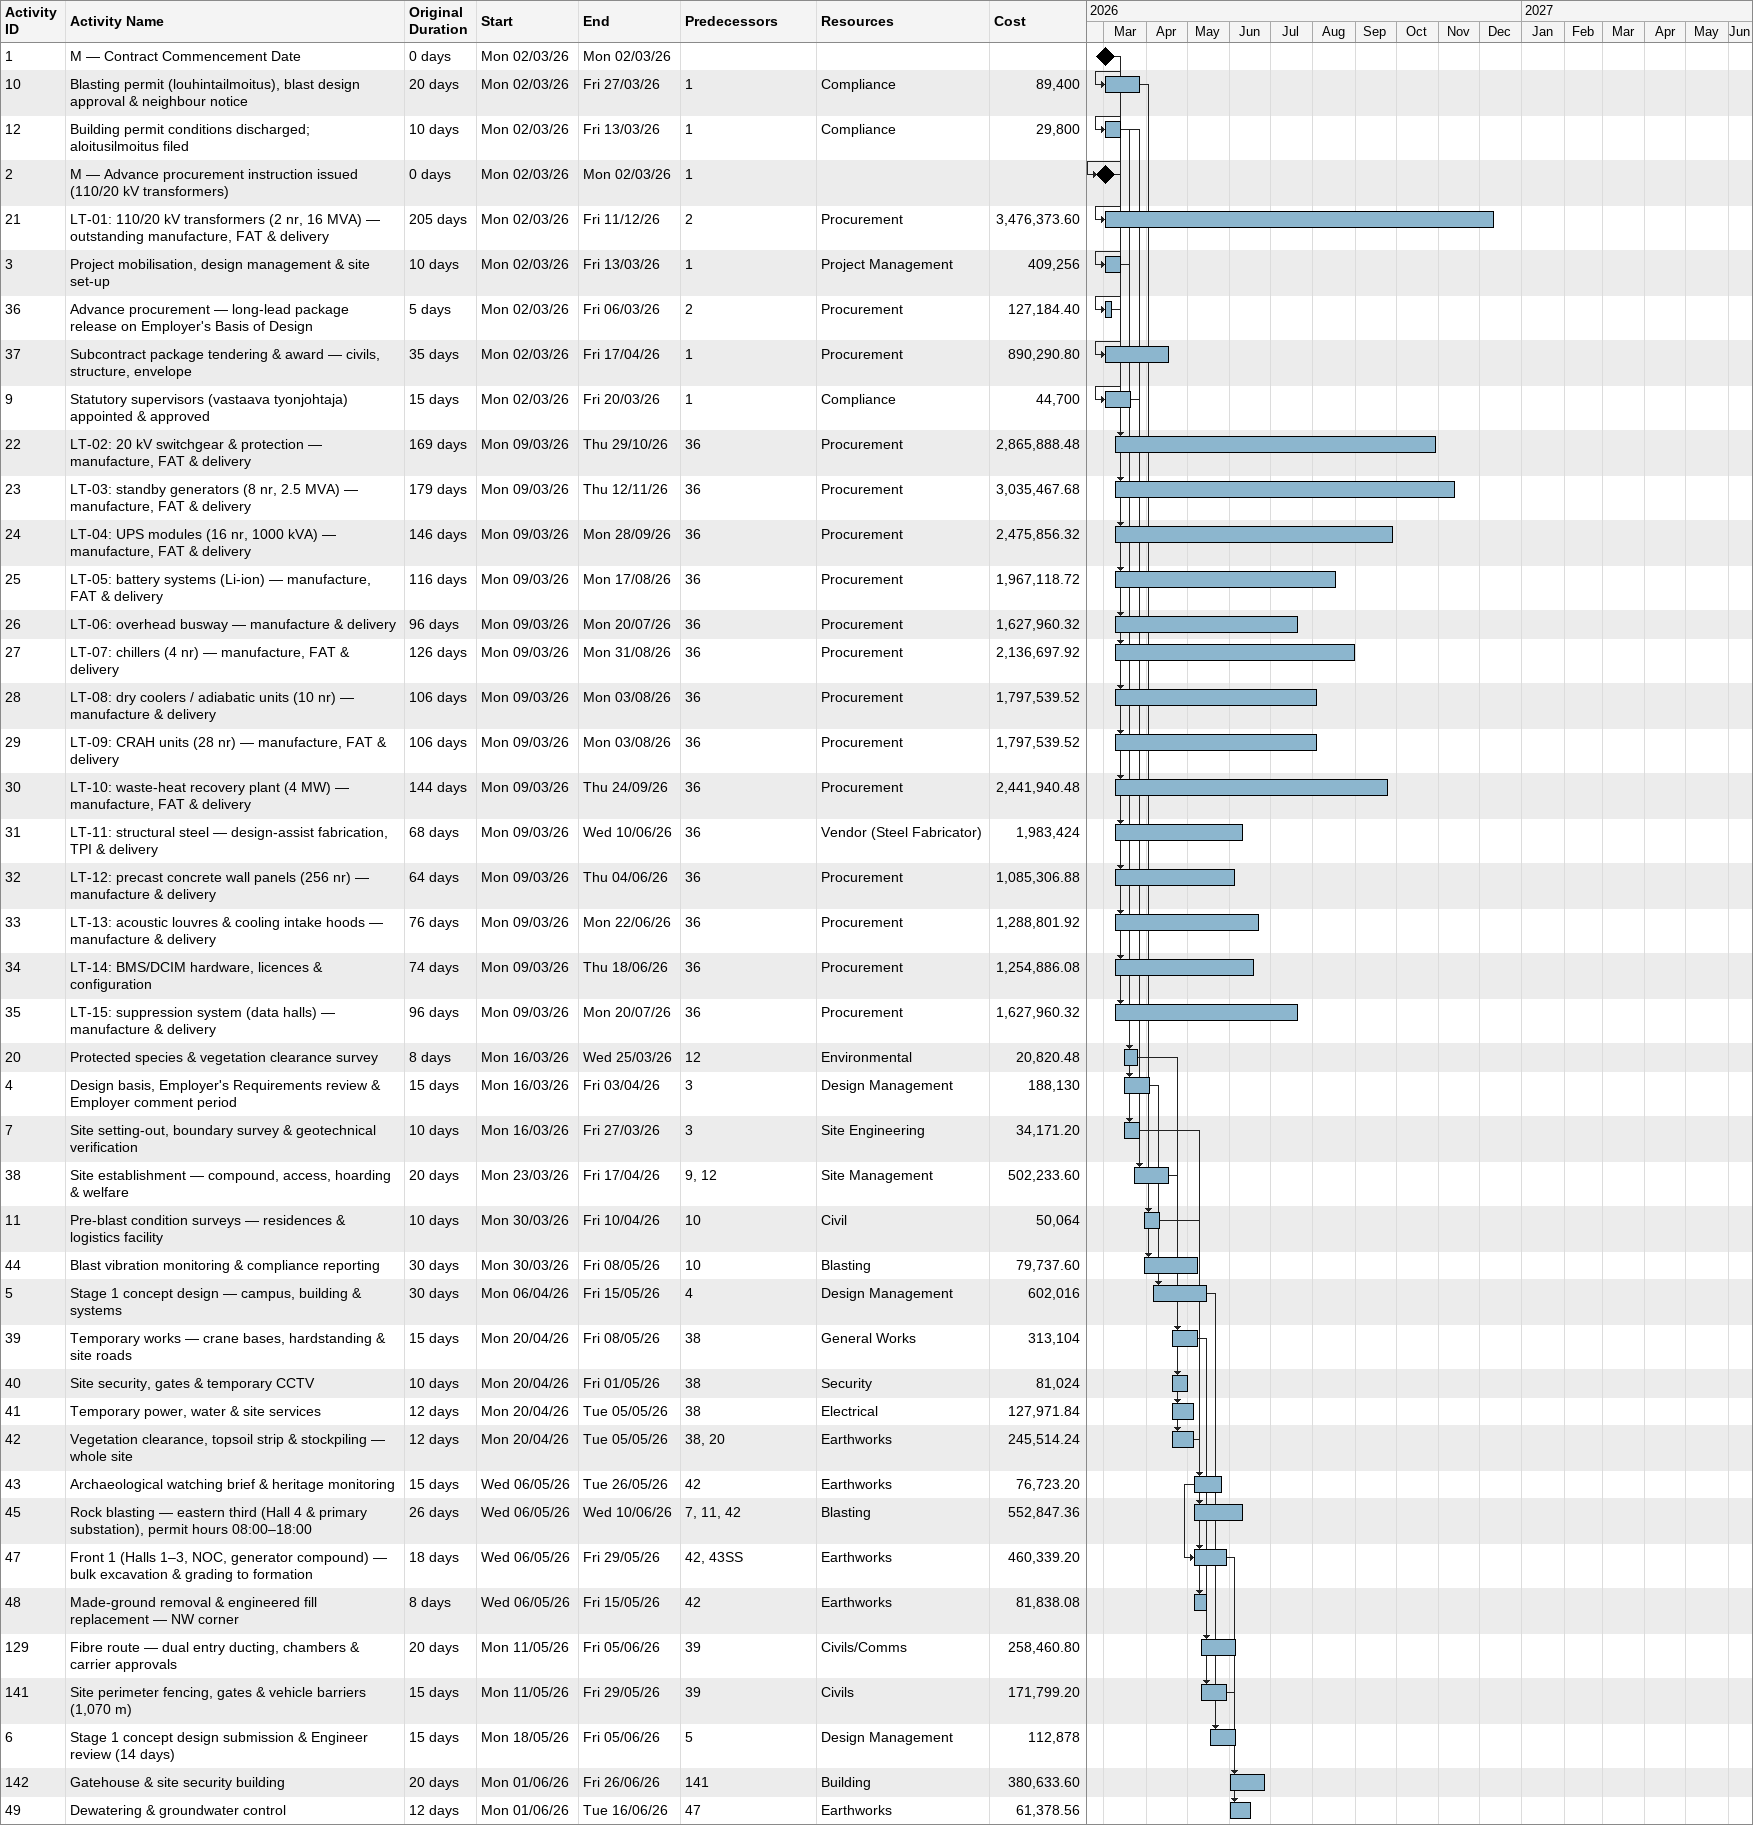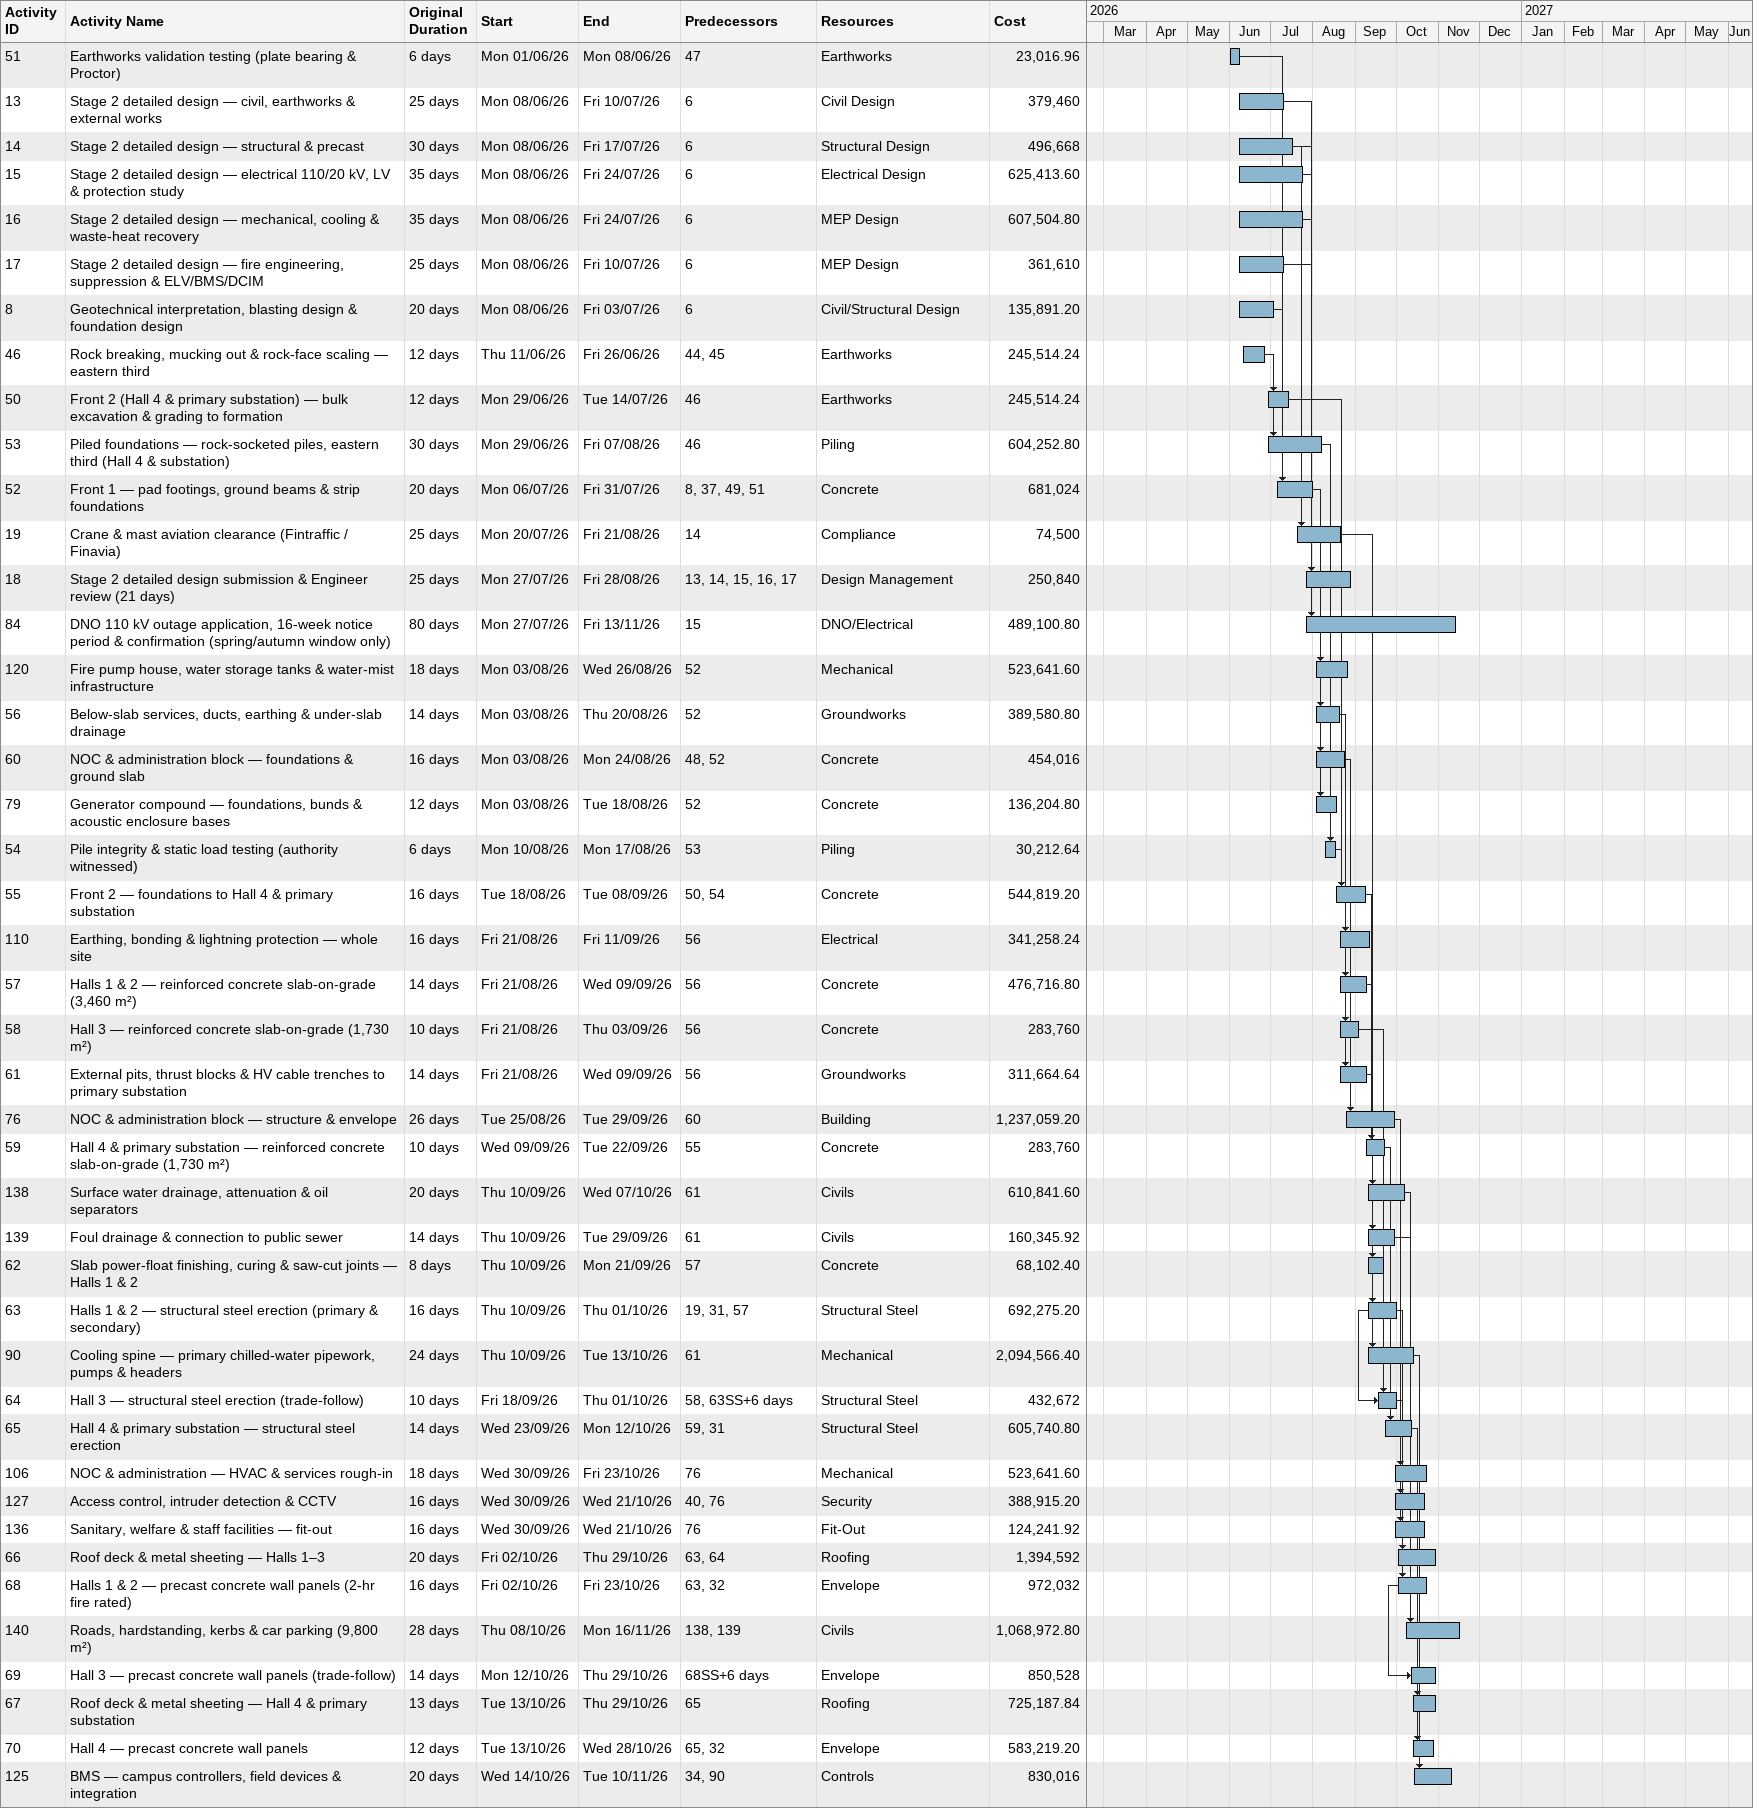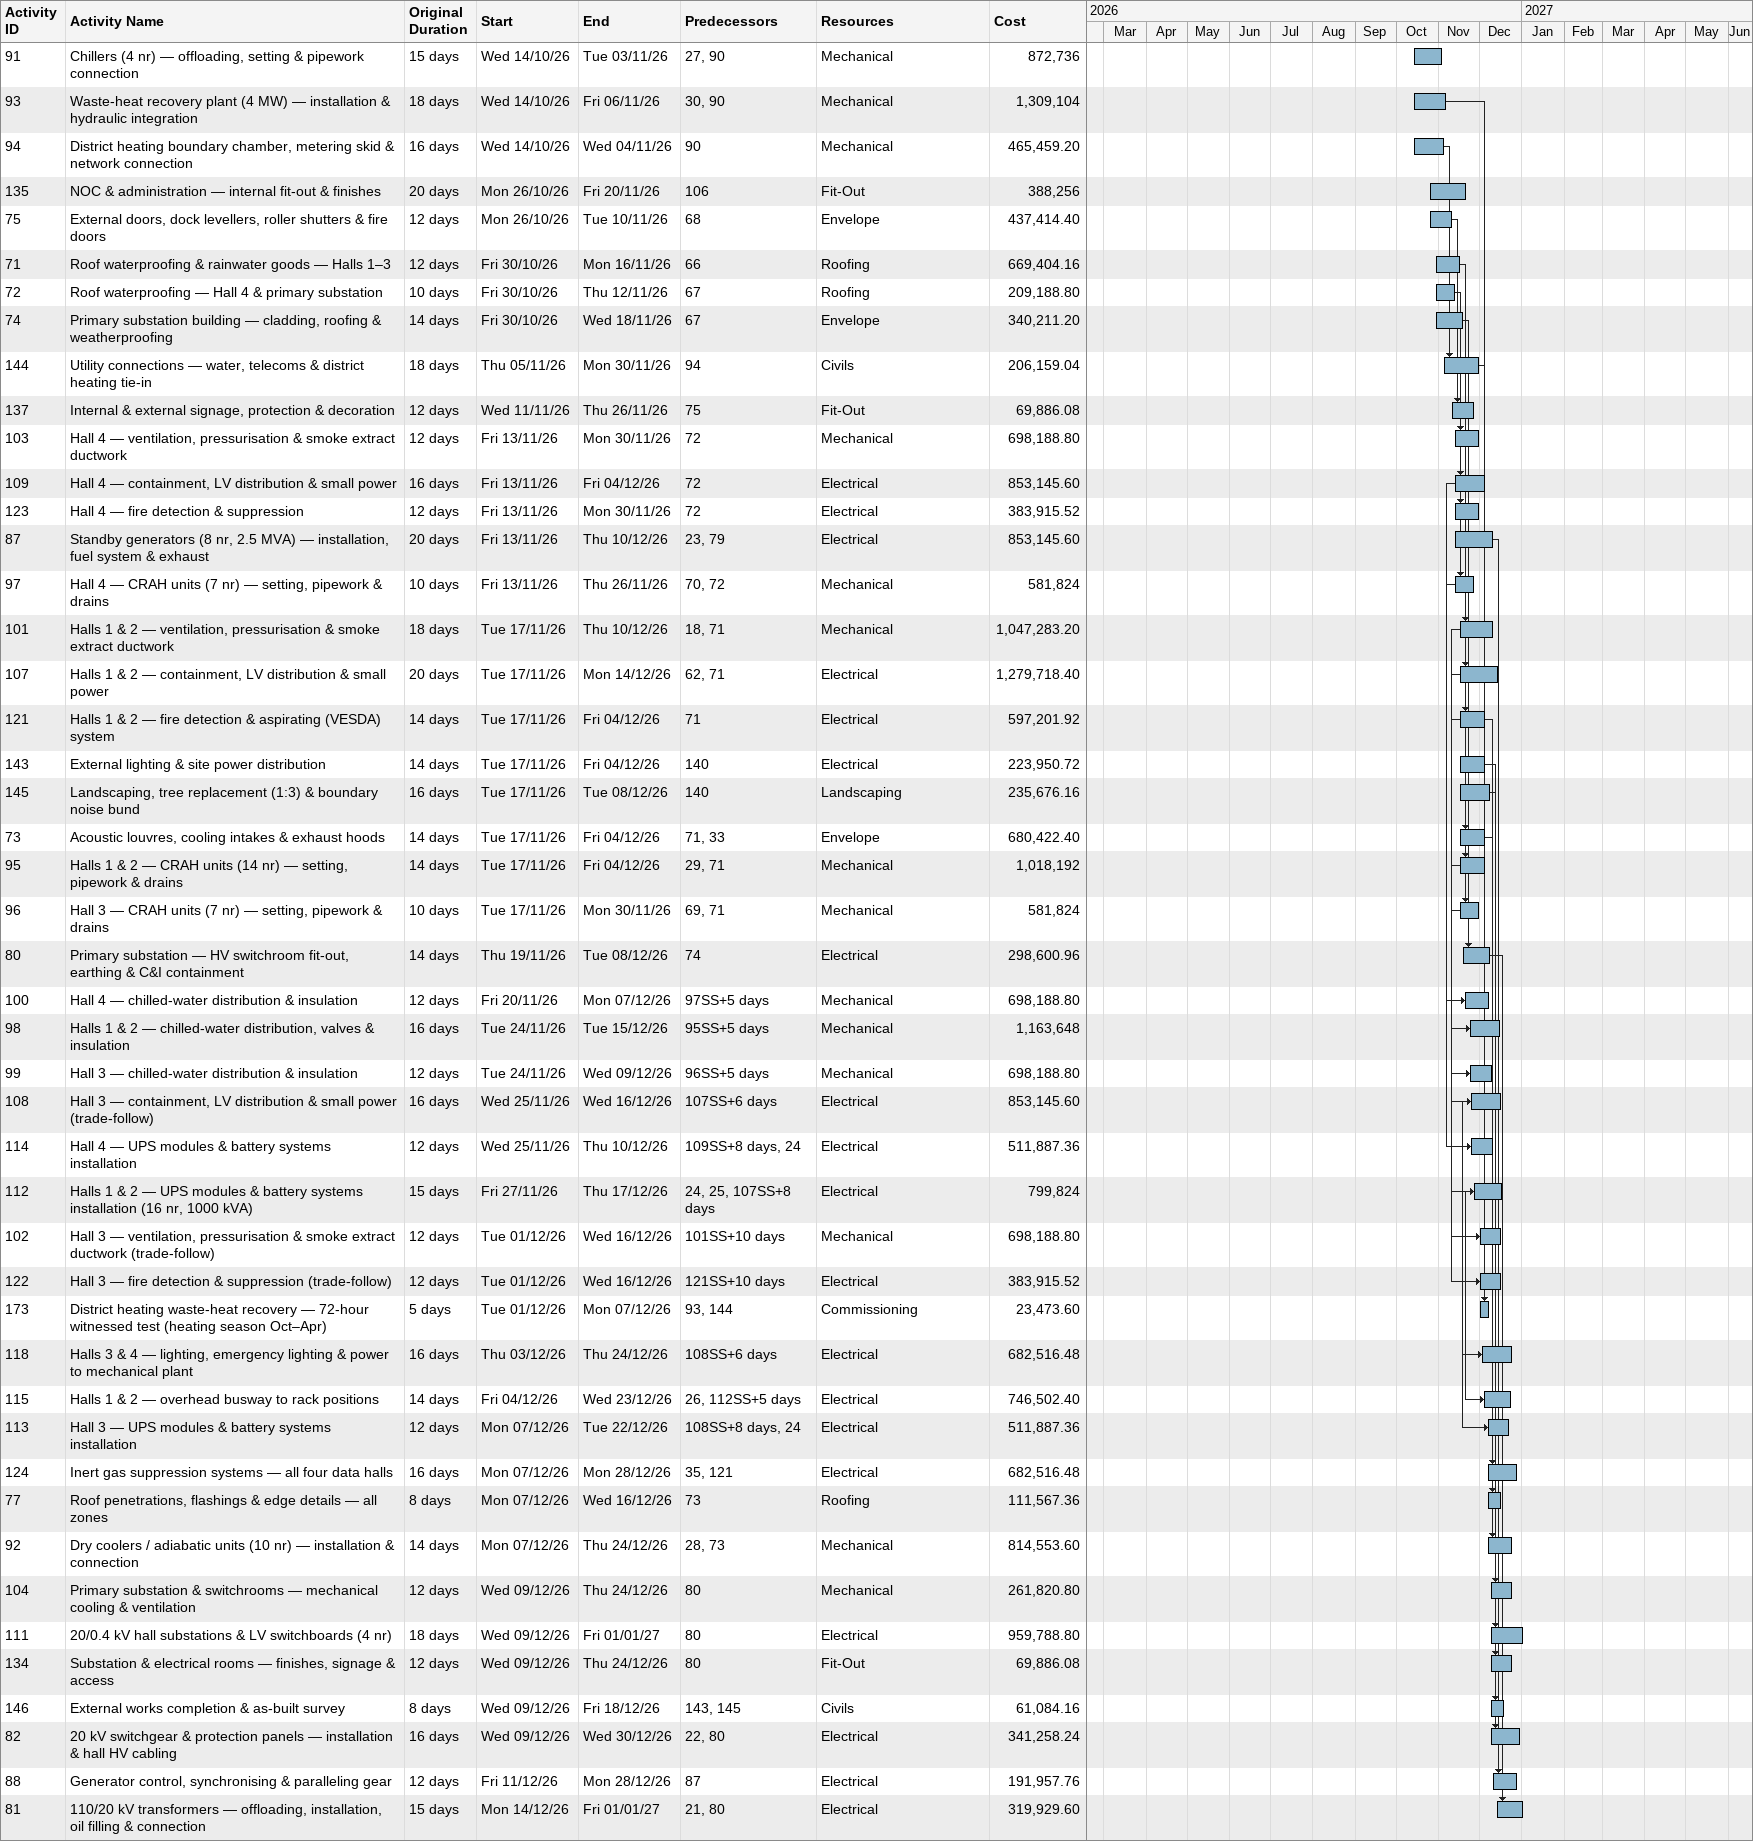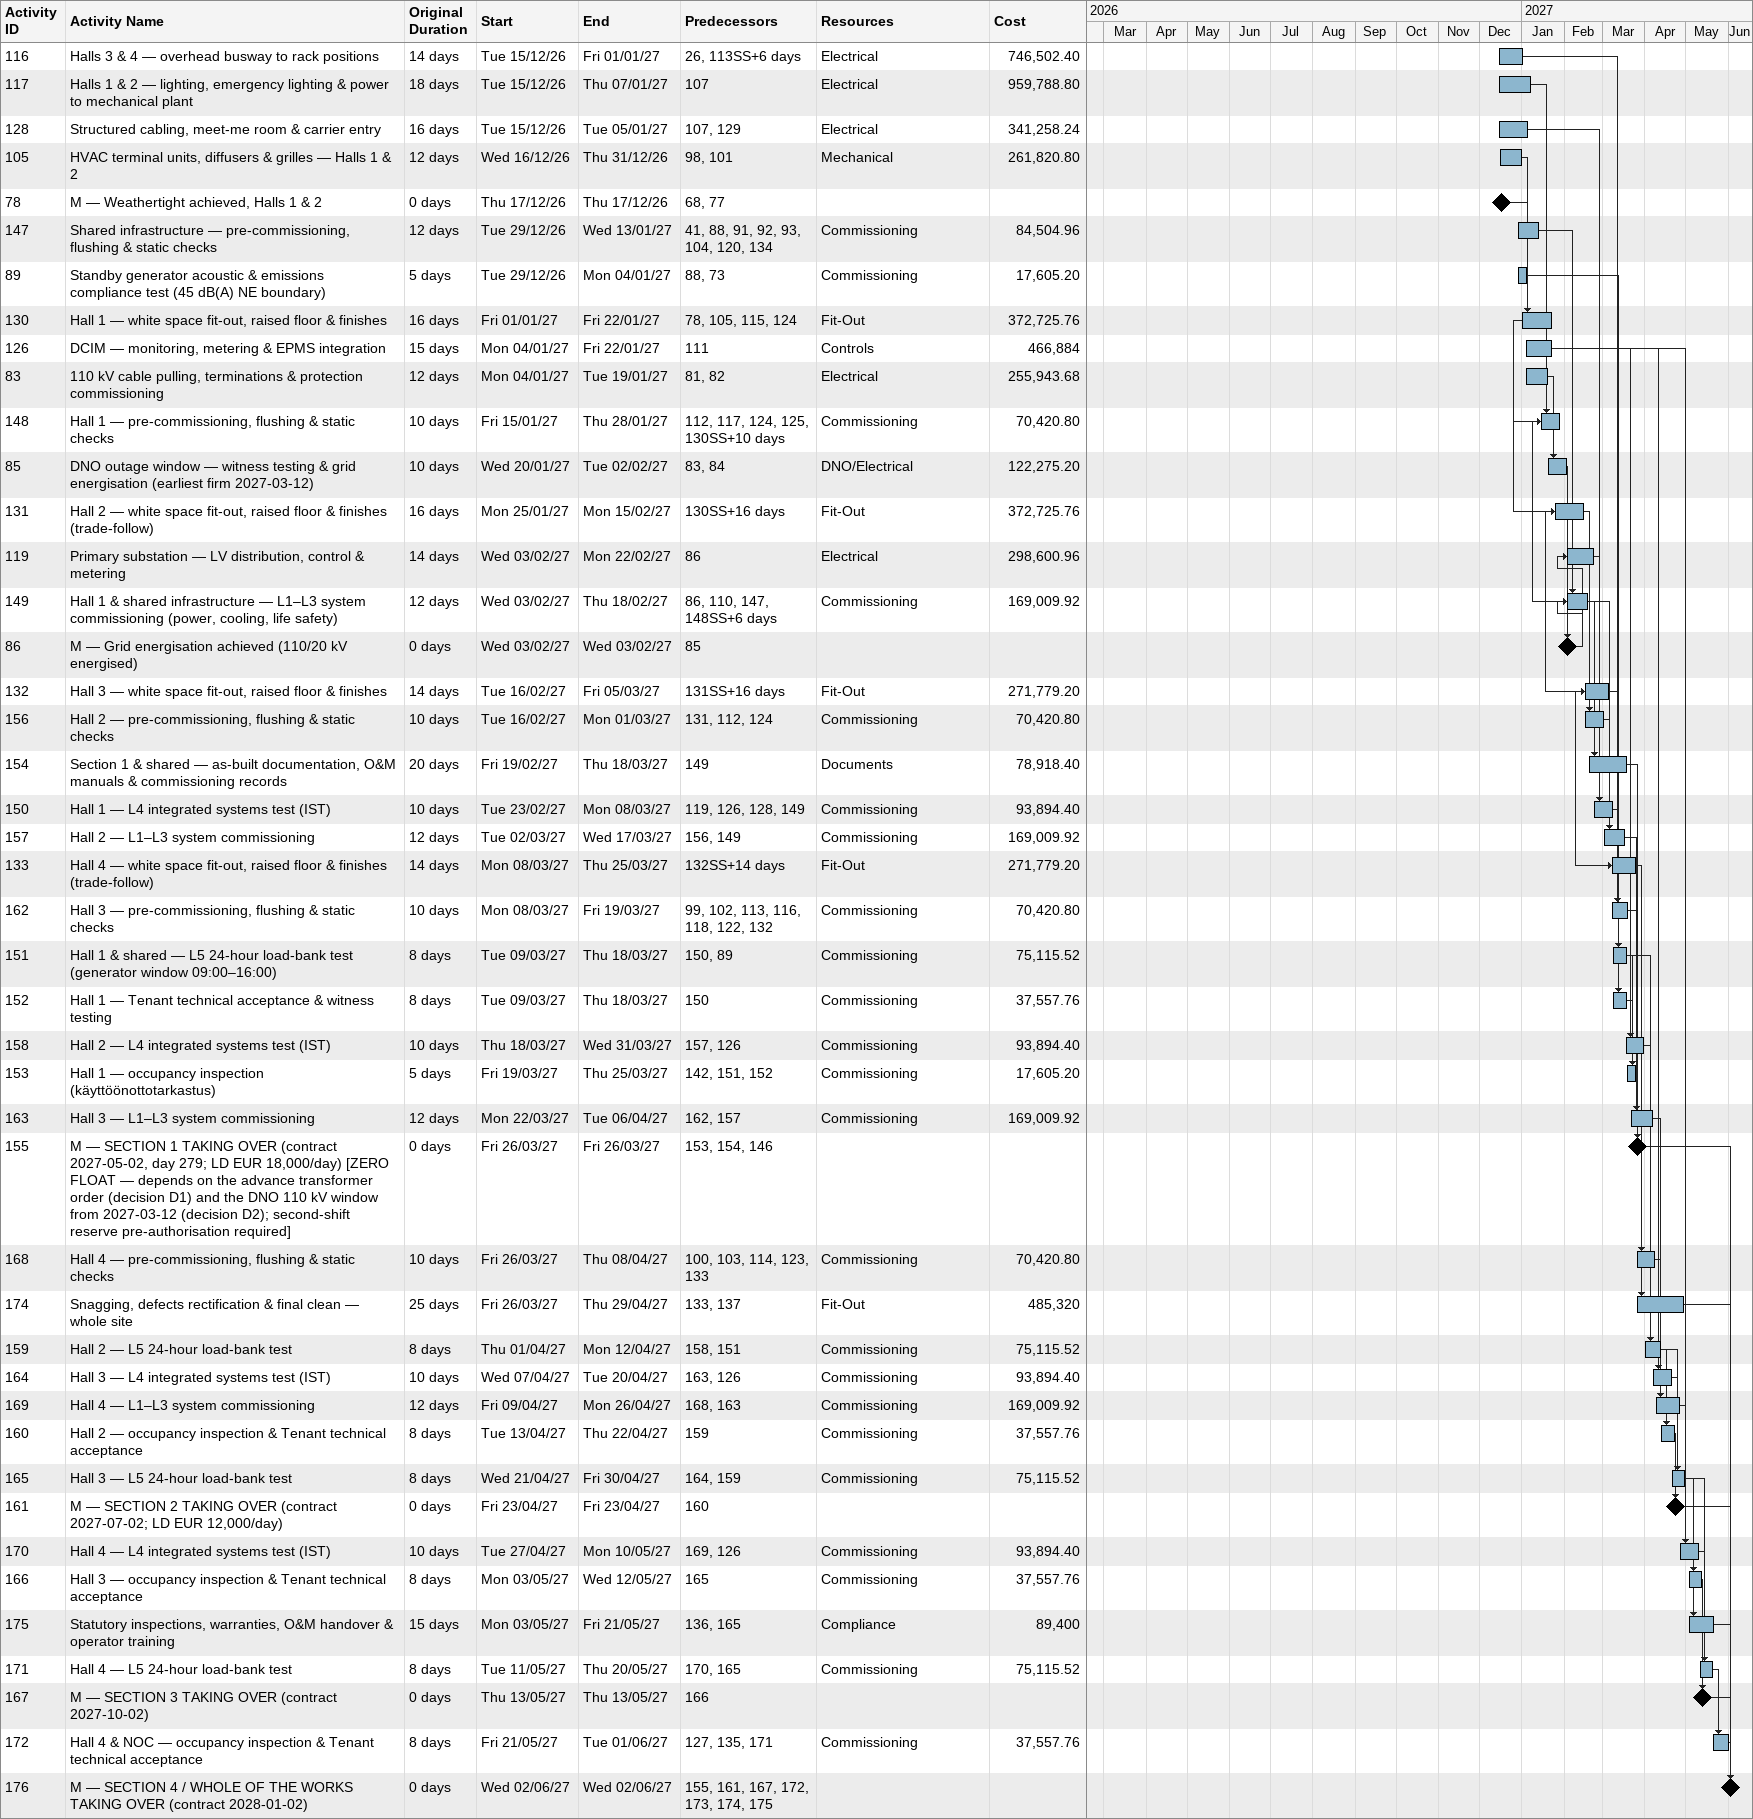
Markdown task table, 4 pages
| ID | Task | Original duration | Start | Finish | Predecessors | Resources | Cost |
|---|---|---|---|---|---|---|---|
| 1 | M — Contract Commencement Date | 0d | 2026-03-02 | 2026-03-02 |  |  |  |
| 10 | Blasting permit (louhintailmoitus), blast design approval & neighbour notice | 20d | 2026-03-02 | 2026-03-27 | 1 | Compliance | 89400 |
| 12 | Building permit conditions discharged; aloitusilmoitus filed | 10d | 2026-03-02 | 2026-03-13 | 1 | Compliance | 29800 |
| 2 | M — Advance procurement instruction issued (110/20 kV transformers) | 0d | 2026-03-02 | 2026-03-02 | 1 |  |  |
| 21 | LT-01: 110/20 kV transformers (2 nr, 16 MVA) — outstanding manufacture, FAT & delivery | 205d | 2026-03-02 | 2026-12-11 | 2 | Procurement | 3476373.60 |
| 3 | Project mobilisation, design management & site set-up | 10d | 2026-03-02 | 2026-03-13 | 1 | Project Management | 409256 |
| 36 | Advance procurement — long-lead package release on Employer's Basis of Design | 5d | 2026-03-02 | 2026-03-06 | 2 | Procurement | 127184.40 |
| 37 | Subcontract package tendering & award — civils, structure, envelope | 35d | 2026-03-02 | 2026-04-17 | 1 | Procurement | 890290.80 |
| 9 | Statutory supervisors (vastaava tyonjohtaja) appointed & approved | 15d | 2026-03-02 | 2026-03-20 | 1 | Compliance | 44700 |
| 22 | LT-02: 20 kV switchgear & protection — manufacture, FAT & delivery | 169d | 2026-03-09 | 2026-10-29 | 36 | Procurement | 2865888.48 |
| 23 | LT-03: standby generators (8 nr, 2.5 MVA) — manufacture, FAT & delivery | 179d | 2026-03-09 | 2026-11-12 | 36 | Procurement | 3035467.68 |
| 24 | LT-04: UPS modules (16 nr, 1000 kVA) — manufacture, FAT & delivery | 146d | 2026-03-09 | 2026-09-28 | 36 | Procurement | 2475856.32 |
| 25 | LT-05: battery systems (Li-ion) — manufacture, FAT & delivery | 116d | 2026-03-09 | 2026-08-17 | 36 | Procurement | 1967118.72 |
| 26 | LT-06: overhead busway — manufacture & delivery | 96d | 2026-03-09 | 2026-07-20 | 36 | Procurement | 1627960.32 |
| 27 | LT-07: chillers (4 nr) — manufacture, FAT & delivery | 126d | 2026-03-09 | 2026-08-31 | 36 | Procurement | 2136697.92 |
| 28 | LT-08: dry coolers / adiabatic units (10 nr) — manufacture & delivery | 106d | 2026-03-09 | 2026-08-03 | 36 | Procurement | 1797539.52 |
| 29 | LT-09: CRAH units (28 nr) — manufacture, FAT & delivery | 106d | 2026-03-09 | 2026-08-03 | 36 | Procurement | 1797539.52 |
| 30 | LT-10: waste-heat recovery plant (4 MW) — manufacture, FAT & delivery | 144d | 2026-03-09 | 2026-09-24 | 36 | Procurement | 2441940.48 |
| 31 | LT-11: structural steel — design-assist fabrication, TPI & delivery | 68d | 2026-03-09 | 2026-06-10 | 36 | Vendor (Steel Fabricator) | 1983424 |
| 32 | LT-12: precast concrete wall panels (256 nr) — manufacture & delivery | 64d | 2026-03-09 | 2026-06-04 | 36 | Procurement | 1085306.88 |
| 33 | LT-13: acoustic louvres & cooling intake hoods — manufacture & delivery | 76d | 2026-03-09 | 2026-06-22 | 36 | Procurement | 1288801.92 |
| 34 | LT-14: BMS/DCIM hardware, licences & configuration | 74d | 2026-03-09 | 2026-06-18 | 36 | Procurement | 1254886.08 |
| 35 | LT-15: suppression system (data halls) — manufacture & delivery | 96d | 2026-03-09 | 2026-07-20 | 36 | Procurement | 1627960.32 |
| 20 | Protected species & vegetation clearance survey | 8d | 2026-03-16 | 2026-03-25 | 12 | Environmental | 20820.48 |
| 4 | Design basis, Employer's Requirements review & Employer comment period | 15d | 2026-03-16 | 2026-04-03 | 3 | Design Management | 188130 |
| 7 | Site setting-out, boundary survey & geotechnical verification | 10d | 2026-03-16 | 2026-03-27 | 3 | Site Engineering | 34171.20 |
| 38 | Site establishment — compound, access, hoarding & welfare | 20d | 2026-03-23 | 2026-04-17 | 9, 12 | Site Management | 502233.60 |
| 11 | Pre-blast condition surveys — residences & logistics facility | 10d | 2026-03-30 | 2026-04-10 | 10 | Civil | 50064 |
| 44 | Blast vibration monitoring & compliance reporting | 30d | 2026-03-30 | 2026-05-08 | 10 | Blasting | 79737.60 |
| 5 | Stage 1 concept design — campus, building & systems | 30d | 2026-04-06 | 2026-05-15 | 4 | Design Management | 602016 |
| 39 | Temporary works — crane bases, hardstanding & site roads | 15d | 2026-04-20 | 2026-05-08 | 38 | General Works | 313104 |
| 40 | Site security, gates & temporary CCTV | 10d | 2026-04-20 | 2026-05-01 | 38 | Security | 81024 |
| 41 | Temporary power, water & site services | 12d | 2026-04-20 | 2026-05-05 | 38 | Electrical | 127971.84 |
| 42 | Vegetation clearance, topsoil strip & stockpiling — whole site | 12d | 2026-04-20 | 2026-05-05 | 38, 20 | Earthworks | 245514.24 |
| 43 | Archaeological watching brief & heritage monitoring | 15d | 2026-05-06 | 2026-05-26 | 42 | Earthworks | 76723.20 |
| 45 | Rock blasting — eastern third (Hall 4 & primary substation), permit hours 08:00–18:00 | 26d | 2026-05-06 | 2026-06-10 | 7, 11, 42 | Blasting | 552847.36 |
| 47 | Front 1 (Halls 1–3, NOC, generator compound) — bulk excavation & grading to formation | 18d | 2026-05-06 | 2026-05-29 | 42, 43SS | Earthworks | 460339.20 |
| 48 | Made-ground removal & engineered fill replacement — NW corner | 8d | 2026-05-06 | 2026-05-15 | 42 | Earthworks | 81838.08 |
| 129 | Fibre route — dual entry ducting, chambers & carrier approvals | 20d | 2026-05-11 | 2026-06-05 | 39 | Civils/Comms | 258460.80 |
| 141 | Site perimeter fencing, gates & vehicle barriers (1,070 m) | 15d | 2026-05-11 | 2026-05-29 | 39 | Civils | 171799.20 |
| 6 | Stage 1 concept design submission & Engineer review (14 days) | 15d | 2026-05-18 | 2026-06-05 | 5 | Design Management | 112878 |
| 142 | Gatehouse & site security building | 20d | 2026-06-01 | 2026-06-26 | 141 | Building | 380633.60 |
| 49 | Dewatering & groundwater control | 12d | 2026-06-01 | 2026-06-16 | 47 | Earthworks | 61378.56 |
| 51 | Earthworks validation testing (plate bearing & Proctor) | 6d | 2026-06-01 | 2026-06-08 | 47 | Earthworks | 23016.96 |
| 13 | Stage 2 detailed design — civil, earthworks & external works | 25d | 2026-06-08 | 2026-07-10 | 6 | Civil Design | 379460 |
| 14 | Stage 2 detailed design — structural & precast | 30d | 2026-06-08 | 2026-07-17 | 6 | Structural Design | 496668 |
| 15 | Stage 2 detailed design — electrical 110/20 kV, LV & protection study | 35d | 2026-06-08 | 2026-07-24 | 6 | Electrical Design | 625413.60 |
| 16 | Stage 2 detailed design — mechanical, cooling & waste-heat recovery | 35d | 2026-06-08 | 2026-07-24 | 6 | MEP Design | 607504.80 |
| 17 | Stage 2 detailed design — fire engineering, suppression & ELV/BMS/DCIM | 25d | 2026-06-08 | 2026-07-10 | 6 | MEP Design | 361610 |
| 8 | Geotechnical interpretation, blasting design & foundation design | 20d | 2026-06-08 | 2026-07-03 | 6 | Civil/Structural Design | 135891.20 |
| 46 | Rock breaking, mucking out & rock-face scaling — eastern third | 12d | 2026-06-11 | 2026-06-26 | 44, 45 | Earthworks | 245514.24 |
| 50 | Front 2 (Hall 4 & primary substation) — bulk excavation & grading to formation | 12d | 2026-06-29 | 2026-07-14 | 46 | Earthworks | 245514.24 |
| 53 | Piled foundations — rock-socketed piles, eastern third (Hall 4 & substation) | 30d | 2026-06-29 | 2026-08-07 | 46 | Piling | 604252.80 |
| 52 | Front 1 — pad footings, ground beams & strip foundations | 20d | 2026-07-06 | 2026-07-31 | 8, 37, 49, 51 | Concrete | 681024 |
| 19 | Crane & mast aviation clearance (Fintraffic / Finavia) | 25d | 2026-07-20 | 2026-08-21 | 14 | Compliance | 74500 |
| 18 | Stage 2 detailed design submission & Engineer review (21 days) | 25d | 2026-07-27 | 2026-08-28 | 13, 14, 15, 16, 17 | Design Management | 250840 |
| 84 | DNO 110 kV outage application, 16-week notice period & confirmation (spring/autumn window only) | 80d | 2026-07-27 | 2026-11-13 | 15 | DNO/Electrical | 489100.80 |
| 120 | Fire pump house, water storage tanks & water-mist infrastructure | 18d | 2026-08-03 | 2026-08-26 | 52 | Mechanical | 523641.60 |
| 56 | Below-slab services, ducts, earthing & under-slab drainage | 14d | 2026-08-03 | 2026-08-20 | 52 | Groundworks | 389580.80 |
| 60 | NOC & administration block — foundations & ground slab | 16d | 2026-08-03 | 2026-08-24 | 48, 52 | Concrete | 454016 |
| 79 | Generator compound — foundations, bunds & acoustic enclosure bases | 12d | 2026-08-03 | 2026-08-18 | 52 | Concrete | 136204.80 |
| 54 | Pile integrity & static load testing (authority witnessed) | 6d | 2026-08-10 | 2026-08-17 | 53 | Piling | 30212.64 |
| 55 | Front 2 — foundations to Hall 4 & primary substation | 16d | 2026-08-18 | 2026-09-08 | 50, 54 | Concrete | 544819.20 |
| 110 | Earthing, bonding & lightning protection — whole site | 16d | 2026-08-21 | 2026-09-11 | 56 | Electrical | 341258.24 |
| 57 | Halls 1 & 2 — reinforced concrete slab-on-grade (3,460 m²) | 14d | 2026-08-21 | 2026-09-09 | 56 | Concrete | 476716.80 |
| 58 | Hall 3 — reinforced concrete slab-on-grade (1,730 m²) | 10d | 2026-08-21 | 2026-09-03 | 56 | Concrete | 283760 |
| 61 | External pits, thrust blocks & HV cable trenches to primary substation | 14d | 2026-08-21 | 2026-09-09 | 56 | Groundworks | 311664.64 |
| 76 | NOC & administration block — structure & envelope | 26d | 2026-08-25 | 2026-09-29 | 60 | Building | 1237059.20 |
| 59 | Hall 4 & primary substation — reinforced concrete slab-on-grade (1,730 m²) | 10d | 2026-09-09 | 2026-09-22 | 55 | Concrete | 283760 |
| 138 | Surface water drainage, attenuation & oil separators | 20d | 2026-09-10 | 2026-10-07 | 61 | Civils | 610841.60 |
| 139 | Foul drainage & connection to public sewer | 14d | 2026-09-10 | 2026-09-29 | 61 | Civils | 160345.92 |
| 62 | Slab power-float finishing, curing & saw-cut joints — Halls 1 & 2 | 8d | 2026-09-10 | 2026-09-21 | 57 | Concrete | 68102.40 |
| 63 | Halls 1 & 2 — structural steel erection (primary & secondary) | 16d | 2026-09-10 | 2026-10-01 | 19, 31, 57 | Structural Steel | 692275.20 |
| 90 | Cooling spine — primary chilled-water pipework, pumps & headers | 24d | 2026-09-10 | 2026-10-13 | 61 | Mechanical | 2094566.40 |
| 64 | Hall 3 — structural steel erection (trade-follow) | 10d | 2026-09-18 | 2026-10-01 | 58, 63SS+6d | Structural Steel | 432672 |
| 65 | Hall 4 & primary substation — structural steel erection | 14d | 2026-09-23 | 2026-10-12 | 59, 31 | Structural Steel | 605740.80 |
| 106 | NOC & administration — HVAC & services rough-in | 18d | 2026-09-30 | 2026-10-23 | 76 | Mechanical | 523641.60 |
| 127 | Access control, intruder detection & CCTV | 16d | 2026-09-30 | 2026-10-21 | 40, 76 | Security | 388915.20 |
| 136 | Sanitary, welfare & staff facilities — fit-out | 16d | 2026-09-30 | 2026-10-21 | 76 | Fit-Out | 124241.92 |
| 66 | Roof deck & metal sheeting — Halls 1–3 | 20d | 2026-10-02 | 2026-10-29 | 63, 64 | Roofing | 1394592 |
| 68 | Halls 1 & 2 — precast concrete wall panels (2-hr fire rated) | 16d | 2026-10-02 | 2026-10-23 | 63, 32 | Envelope | 972032 |
| 140 | Roads, hardstanding, kerbs & car parking (9,800 m²) | 28d | 2026-10-08 | 2026-11-16 | 138, 139 | Civils | 1068972.80 |
| 69 | Hall 3 — precast concrete wall panels (trade-follow) | 14d | 2026-10-12 | 2026-10-29 | 68SS+6d | Envelope | 850528 |
| 67 | Roof deck & metal sheeting — Hall 4 & primary substation | 13d | 2026-10-13 | 2026-10-29 | 65 | Roofing | 725187.84 |
| 70 | Hall 4 — precast concrete wall panels | 12d | 2026-10-13 | 2026-10-28 | 65, 32 | Envelope | 583219.20 |
| 125 | BMS — campus controllers, field devices & integration | 20d | 2026-10-14 | 2026-11-10 | 34, 90 | Controls | 830016 |
| 91 | Chillers (4 nr) — offloading, setting & pipework connection | 15d | 2026-10-14 | 2026-11-03 | 27, 90 | Mechanical | 872736 |
| 93 | Waste-heat recovery plant (4 MW) — installation & hydraulic integration | 18d | 2026-10-14 | 2026-11-06 | 30, 90 | Mechanical | 1309104 |
| 94 | District heating boundary chamber, metering skid & network connection | 16d | 2026-10-14 | 2026-11-04 | 90 | Mechanical | 465459.20 |
| 135 | NOC & administration — internal fit-out & finishes | 20d | 2026-10-26 | 2026-11-20 | 106 | Fit-Out | 388256 |
| 75 | External doors, dock levellers, roller shutters & fire doors | 12d | 2026-10-26 | 2026-11-10 | 68 | Envelope | 437414.40 |
| 71 | Roof waterproofing & rainwater goods — Halls 1–3 | 12d | 2026-10-30 | 2026-11-16 | 66 | Roofing | 669404.16 |
| 72 | Roof waterproofing — Hall 4 & primary substation | 10d | 2026-10-30 | 2026-11-12 | 67 | Roofing | 209188.80 |
| 74 | Primary substation building — cladding, roofing & weatherproofing | 14d | 2026-10-30 | 2026-11-18 | 67 | Envelope | 340211.20 |
| 144 | Utility connections — water, telecoms & district heating tie-in | 18d | 2026-11-05 | 2026-11-30 | 94 | Civils | 206159.04 |
| 137 | Internal & external signage, protection & decoration | 12d | 2026-11-11 | 2026-11-26 | 75 | Fit-Out | 69886.08 |
| 103 | Hall 4 — ventilation, pressurisation & smoke extract ductwork | 12d | 2026-11-13 | 2026-11-30 | 72 | Mechanical | 698188.80 |
| 109 | Hall 4 — containment, LV distribution & small power | 16d | 2026-11-13 | 2026-12-04 | 72 | Electrical | 853145.60 |
| 123 | Hall 4 — fire detection & suppression | 12d | 2026-11-13 | 2026-11-30 | 72 | Electrical | 383915.52 |
| 87 | Standby generators (8 nr, 2.5 MVA) — installation, fuel system & exhaust | 20d | 2026-11-13 | 2026-12-10 | 23, 79 | Electrical | 853145.60 |
| 97 | Hall 4 — CRAH units (7 nr) — setting, pipework & drains | 10d | 2026-11-13 | 2026-11-26 | 70, 72 | Mechanical | 581824 |
| 101 | Halls 1 & 2 — ventilation, pressurisation & smoke extract ductwork | 18d | 2026-11-17 | 2026-12-10 | 18, 71 | Mechanical | 1047283.20 |
| 107 | Halls 1 & 2 — containment, LV distribution & small power | 20d | 2026-11-17 | 2026-12-14 | 62, 71 | Electrical | 1279718.40 |
| 121 | Halls 1 & 2 — fire detection & aspirating (VESDA) system | 14d | 2026-11-17 | 2026-12-04 | 71 | Electrical | 597201.92 |
| 143 | External lighting & site power distribution | 14d | 2026-11-17 | 2026-12-04 | 140 | Electrical | 223950.72 |
| 145 | Landscaping, tree replacement (1:3) & boundary noise bund | 16d | 2026-11-17 | 2026-12-08 | 140 | Landscaping | 235676.16 |
| 73 | Acoustic louvres, cooling intakes & exhaust hoods | 14d | 2026-11-17 | 2026-12-04 | 71, 33 | Envelope | 680422.40 |
| 95 | Halls 1 & 2 — CRAH units (14 nr) — setting, pipework & drains | 14d | 2026-11-17 | 2026-12-04 | 29, 71 | Mechanical | 1018192 |
| 96 | Hall 3 — CRAH units (7 nr) — setting, pipework & drains | 10d | 2026-11-17 | 2026-11-30 | 69, 71 | Mechanical | 581824 |
| 80 | Primary substation — HV switchroom fit-out, earthing & C&I containment | 14d | 2026-11-19 | 2026-12-08 | 74 | Electrical | 298600.96 |
| 100 | Hall 4 — chilled-water distribution & insulation | 12d | 2026-11-20 | 2026-12-07 | 97SS+5d | Mechanical | 698188.80 |
| 98 | Halls 1 & 2 — chilled-water distribution, valves & insulation | 16d | 2026-11-24 | 2026-12-15 | 95SS+5d | Mechanical | 1163648 |
| 99 | Hall 3 — chilled-water distribution & insulation | 12d | 2026-11-24 | 2026-12-09 | 96SS+5d | Mechanical | 698188.80 |
| 108 | Hall 3 — containment, LV distribution & small power (trade-follow) | 16d | 2026-11-25 | 2026-12-16 | 107SS+6d | Electrical | 853145.60 |
| 114 | Hall 4 — UPS modules & battery systems installation | 12d | 2026-11-25 | 2026-12-10 | 109SS+8d, 24 | Electrical | 511887.36 |
| 112 | Halls 1 & 2 — UPS modules & battery systems installation (16 nr, 1000 kVA) | 15d | 2026-11-27 | 2026-12-17 | 24, 25, 107SS+8d | Electrical | 799824 |
| 102 | Hall 3 — ventilation, pressurisation & smoke extract ductwork (trade-follow) | 12d | 2026-12-01 | 2026-12-16 | 101SS+10d | Mechanical | 698188.80 |
| 122 | Hall 3 — fire detection & suppression (trade-follow) | 12d | 2026-12-01 | 2026-12-16 | 121SS+10d | Electrical | 383915.52 |
| 173 | District heating waste-heat recovery — 72-hour witnessed test (heating season Oct–Apr) | 5d | 2026-12-01 | 2026-12-07 | 93, 144 | Commissioning | 23473.60 |
| 118 | Halls 3 & 4 — lighting, emergency lighting & power to mechanical plant | 16d | 2026-12-03 | 2026-12-24 | 108SS+6d | Electrical | 682516.48 |
| 115 | Halls 1 & 2 — overhead busway to rack positions | 14d | 2026-12-04 | 2026-12-23 | 26, 112SS+5d | Electrical | 746502.40 |
| 113 | Hall 3 — UPS modules & battery systems installation | 12d | 2026-12-07 | 2026-12-22 | 108SS+8d, 24 | Electrical | 511887.36 |
| 124 | Inert gas suppression systems — all four data halls | 16d | 2026-12-07 | 2026-12-28 | 35, 121 | Electrical | 682516.48 |
| 77 | Roof penetrations, flashings & edge details — all zones | 8d | 2026-12-07 | 2026-12-16 | 73 | Roofing | 111567.36 |
| 92 | Dry coolers / adiabatic units (10 nr) — installation & connection | 14d | 2026-12-07 | 2026-12-24 | 28, 73 | Mechanical | 814553.60 |
| 104 | Primary substation & switchrooms — mechanical cooling & ventilation | 12d | 2026-12-09 | 2026-12-24 | 80 | Mechanical | 261820.80 |
| 111 | 20/0.4 kV hall substations & LV switchboards (4 nr) | 18d | 2026-12-09 | 2027-01-01 | 80 | Electrical | 959788.80 |
| 134 | Substation & electrical rooms — finishes, signage & access | 12d | 2026-12-09 | 2026-12-24 | 80 | Fit-Out | 69886.08 |
| 146 | External works completion & as-built survey | 8d | 2026-12-09 | 2026-12-18 | 143, 145 | Civils | 61084.16 |
| 82 | 20 kV switchgear & protection panels — installation & hall HV cabling | 16d | 2026-12-09 | 2026-12-30 | 22, 80 | Electrical | 341258.24 |
| 88 | Generator control, synchronising & paralleling gear | 12d | 2026-12-11 | 2026-12-28 | 87 | Electrical | 191957.76 |
| 81 | 110/20 kV transformers — offloading, installation, oil filling & connection | 15d | 2026-12-14 | 2027-01-01 | 21, 80 | Electrical | 319929.60 |
| 116 | Halls 3 & 4 — overhead busway to rack positions | 14d | 2026-12-15 | 2027-01-01 | 26, 113SS+6d | Electrical | 746502.40 |
| 117 | Halls 1 & 2 — lighting, emergency lighting & power to mechanical plant | 18d | 2026-12-15 | 2027-01-07 | 107 | Electrical | 959788.80 |
| 128 | Structured cabling, meet-me room & carrier entry | 16d | 2026-12-15 | 2027-01-05 | 107, 129 | Electrical | 341258.24 |
| 105 | HVAC terminal units, diffusers & grilles — Halls 1 & 2 | 12d | 2026-12-16 | 2026-12-31 | 98, 101 | Mechanical | 261820.80 |
| 78 | M — Weathertight achieved, Halls 1 & 2 | 0d | 2026-12-17 | 2026-12-17 | 68, 77 |  |  |
| 147 | Shared infrastructure — pre-commissioning, flushing & static checks | 12d | 2026-12-29 | 2027-01-13 | 41, 88, 91, 92, 93, 104, 120, 134 | Commissioning | 84504.96 |
| 89 | Standby generator acoustic & emissions compliance test (45 dB(A) NE boundary) | 5d | 2026-12-29 | 2027-01-04 | 88, 73 | Commissioning | 17605.20 |
| 130 | Hall 1 — white space fit-out, raised floor & finishes | 16d | 2027-01-01 | 2027-01-22 | 78, 105, 115, 124 | Fit-Out | 372725.76 |
| 126 | DCIM — monitoring, metering & EPMS integration | 15d | 2027-01-04 | 2027-01-22 | 111 | Controls | 466884 |
| 83 | 110 kV cable pulling, terminations & protection commissioning | 12d | 2027-01-04 | 2027-01-19 | 81, 82 | Electrical | 255943.68 |
| 148 | Hall 1 — pre-commissioning, flushing & static checks | 10d | 2027-01-15 | 2027-01-28 | 112, 117, 124, 125, 130SS+10d | Commissioning | 70420.80 |
| 85 | DNO outage window — witness testing & grid energisation (earliest firm 2027-03-12) | 10d | 2027-01-20 | 2027-02-02 | 83, 84 | DNO/Electrical | 122275.20 |
| 131 | Hall 2 — white space fit-out, raised floor & finishes (trade-follow) | 16d | 2027-01-25 | 2027-02-15 | 130SS+16d | Fit-Out | 372725.76 |
| 119 | Primary substation — LV distribution, control & metering | 14d | 2027-02-03 | 2027-02-22 | 86 | Electrical | 298600.96 |
| 149 | Hall 1 & shared infrastructure — L1–L3 system commissioning (power, cooling, life safety) | 12d | 2027-02-03 | 2027-02-18 | 86, 110, 147, 148SS+6d | Commissioning | 169009.92 |
| 86 | M — Grid energisation achieved (110/20 kV energised) | 0d | 2027-02-03 | 2027-02-03 | 85 |  |  |
| 132 | Hall 3 — white space fit-out, raised floor & finishes | 14d | 2027-02-16 | 2027-03-05 | 131SS+16d | Fit-Out | 271779.20 |
| 156 | Hall 2 — pre-commissioning, flushing & static checks | 10d | 2027-02-16 | 2027-03-01 | 131, 112, 124 | Commissioning | 70420.80 |
| 154 | Section 1 & shared — as-built documentation, O&M manuals & commissioning records | 20d | 2027-02-19 | 2027-03-18 | 149 | Documents | 78918.40 |
| 150 | Hall 1 — L4 integrated systems test (IST) | 10d | 2027-02-23 | 2027-03-08 | 119, 126, 128, 149 | Commissioning | 93894.40 |
| 157 | Hall 2 — L1–L3 system commissioning | 12d | 2027-03-02 | 2027-03-17 | 156, 149 | Commissioning | 169009.92 |
| 133 | Hall 4 — white space fit-out, raised floor & finishes (trade-follow) | 14d | 2027-03-08 | 2027-03-25 | 132SS+14d | Fit-Out | 271779.20 |
| 162 | Hall 3 — pre-commissioning, flushing & static checks | 10d | 2027-03-08 | 2027-03-19 | 99, 102, 113, 116, 118, 122, 132 | Commissioning | 70420.80 |
| 151 | Hall 1 & shared — L5 24-hour load-bank test (generator window 09:00–16:00) | 8d | 2027-03-09 | 2027-03-18 | 150, 89 | Commissioning | 75115.52 |
| 152 | Hall 1 — Tenant technical acceptance & witness testing | 8d | 2027-03-09 | 2027-03-18 | 150 | Commissioning | 37557.76 |
| 158 | Hall 2 — L4 integrated systems test (IST) | 10d | 2027-03-18 | 2027-03-31 | 157, 126 | Commissioning | 93894.40 |
| 153 | Hall 1 — occupancy inspection (käyttöönottotarkastus) | 5d | 2027-03-19 | 2027-03-25 | 142, 151, 152 | Commissioning | 17605.20 |
| 163 | Hall 3 — L1–L3 system commissioning | 12d | 2027-03-22 | 2027-04-06 | 162, 157 | Commissioning | 169009.92 |
| 155 | M — SECTION 1 TAKING OVER (contract 2027-05-02, day 279; LD EUR 18,000/day) [ZERO FLOAT — depends on the advance transformer order (decision D1) and the DNO 110 kV window from 2027-03-12 (decision D2); second-shift reserve pre-authorisation required] | 0d | 2027-03-26 | 2027-03-26 | 153, 154, 146 |  |  |
| 168 | Hall 4 — pre-commissioning, flushing & static checks | 10d | 2027-03-26 | 2027-04-08 | 100, 103, 114, 123, 133 | Commissioning | 70420.80 |
| 174 | Snagging, defects rectification & final clean — whole site | 25d | 2027-03-26 | 2027-04-29 | 133, 137 | Fit-Out | 485320 |
| 159 | Hall 2 — L5 24-hour load-bank test | 8d | 2027-04-01 | 2027-04-12 | 158, 151 | Commissioning | 75115.52 |
| 164 | Hall 3 — L4 integrated systems test (IST) | 10d | 2027-04-07 | 2027-04-20 | 163, 126 | Commissioning | 93894.40 |
| 169 | Hall 4 — L1–L3 system commissioning | 12d | 2027-04-09 | 2027-04-26 | 168, 163 | Commissioning | 169009.92 |
| 160 | Hall 2 — occupancy inspection & Tenant technical acceptance | 8d | 2027-04-13 | 2027-04-22 | 159 | Commissioning | 37557.76 |
| 165 | Hall 3 — L5 24-hour load-bank test | 8d | 2027-04-21 | 2027-04-30 | 164, 159 | Commissioning | 75115.52 |
| 161 | M — SECTION 2 TAKING OVER (contract 2027-07-02; LD EUR 12,000/day) | 0d | 2027-04-23 | 2027-04-23 | 160 |  |  |
| 170 | Hall 4 — L4 integrated systems test (IST) | 10d | 2027-04-27 | 2027-05-10 | 169, 126 | Commissioning | 93894.40 |
| 166 | Hall 3 — occupancy inspection & Tenant technical acceptance | 8d | 2027-05-03 | 2027-05-12 | 165 | Commissioning | 37557.76 |
| 175 | Statutory inspections, warranties, O&M handover & operator training | 15d | 2027-05-03 | 2027-05-21 | 136, 165 | Compliance | 89400 |
| 171 | Hall 4 — L5 24-hour load-bank test | 8d | 2027-05-11 | 2027-05-20 | 170, 165 | Commissioning | 75115.52 |
| 167 | M — SECTION 3 TAKING OVER (contract 2027-10-02) | 0d | 2027-05-13 | 2027-05-13 | 166 |  |  |
| 172 | Hall 4 & NOC — occupancy inspection & Tenant technical acceptance | 8d | 2027-05-21 | 2027-06-01 | 127, 135, 171 | Commissioning | 37557.76 |
| 176 | M — SECTION 4 / WHOLE OF THE WORKS TAKING OVER (contract 2028-01-02) | 0d | 2027-06-02 | 2027-06-02 | 155, 161, 167, 172, 173, 174, 175 |  |  |
